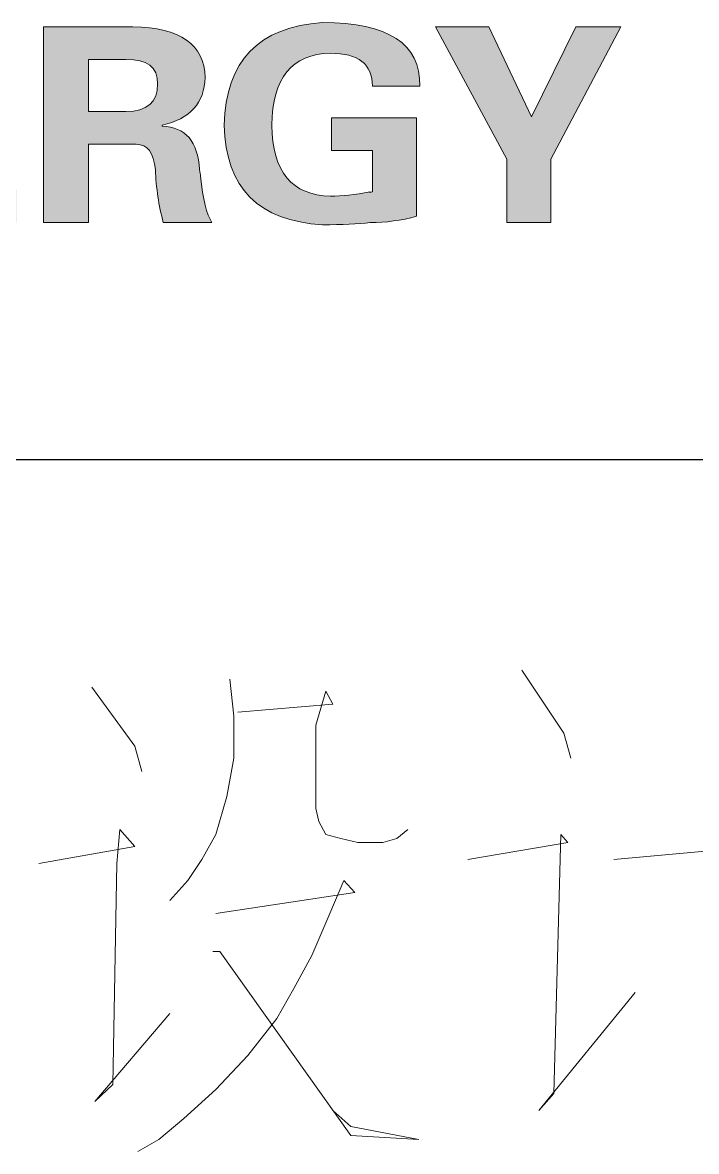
# Model space of a CAD drawing. Extents: x 93518 to 937116, y -359949 to 58022.
# Drawn here: x 754548 to 755076, y -119317 to -118432 of the extents above; entities that cross this region are included whole.
import ezdxf

# ---------------------------------------------------------------- set-up
doc = ezdxf.new("R2010")
doc.units = 0
doc.header["$LTSCALE"] = 1000
doc.header["$MEASUREMENT"] = 0
doc.layers.get('0').update_dxf_attribs({"color": 8, "linetype": 'CONTINUOUS'})

# ---------------------------------------------------------------- blocks, each defined once
blk = doc.blocks.new('LOGO_CEEC_2014')
h = blk.add_hatch(color=256)
h.paths.add_polyline_path([(50.3596, 2.3589), (49.8012, 3.3961), (50.2178, 3.3961), (50.5547, 2.6909), (50.9005, 3.3961), (51.255, 3.3961), (50.7054, 2.3589), (50.7054, 1.8611), (50.3596, 1.8611)])
edge = h.paths.add_edge_path()
edge.add_spline(control_points=[(48.9866, 2.4254), (48.9866, 2.4254), (48.9866, 2.6824), (48.9866, 2.6824), (48.9866, 2.6824), (49.6515, 2.6824), (49.6515, 2.6824), (49.6515, 2.6824), (49.6515, 1.9109), (49.6515, 1.9109), (49.5332, 1.8778), (49.4123, 1.8611), (49.288, 1.8611), (49.1935, 1.8501), (49.0693, 1.8444), (48.9158, 1.8444), (48.4134, 1.8722), (48.1561, 2.132), (48.1443, 2.6244), (48.1561, 3.1275), (48.4134, 3.3961), (48.9158, 3.4292), (49.43, 3.4292), (49.6839, 3.2633), (49.6782, 2.9314), (49.6782, 2.9314), (49.3057, 2.9314), (49.3057, 2.9314), (49.3057, 3.1029), (49.1964, 3.1886), (48.9776, 3.1886), (48.6762, 3.183), (48.5225, 2.9948), (48.5168, 2.6244), (48.5225, 2.2593), (48.6762, 2.074), (48.9776, 2.0686), (49.0665, 2.0686), (49.1697, 2.0796), (49.288, 2.1017), (49.2821, 2.096), (49.288, 2.096), (49.3057, 2.1017), (49.3057, 2.1017), (49.3057, 2.4254), (49.3057, 2.4254), (49.3057, 2.4254), (48.9866, 2.4254), (48.9866, 2.4254)], knot_values=[0, 0, 0, 0, 1, 1, 1, 2, 2, 2, 3, 3, 3, 4, 4, 4, 5, 5, 5, 6, 6, 6, 7, 7, 7, 8, 8, 8, 9, 9, 9, 10, 10, 10, 11, 11, 11, 12, 12, 12, 13, 13, 13, 14, 14, 14, 15, 15, 15, 16, 16, 16, 16], degree=3, periodic=0)
edge = h.paths.add_edge_path(flags=16)
edge.add_spline(control_points=[(47.0815, 2.7322), (47.0815, 2.7322), (47.3741, 2.7322), (47.3741, 2.7322), (47.5395, 2.7322), (47.6224, 2.8041), (47.6224, 2.9481), (47.6224, 3.0808), (47.5395, 3.1442), (47.3741, 3.1388), (47.3741, 3.1388), (47.0815, 3.1388), (47.0815, 3.1388), (47.0815, 3.1388), (47.0815, 2.7322), (47.0815, 2.7322)], knot_values=[0, 0, 0, 0, 1, 1, 1, 2, 2, 2, 3, 3, 3, 4, 4, 4, 5, 5, 5, 5], degree=3, periodic=0)
edge = h.paths.add_edge_path()
edge.add_spline(control_points=[(47.0815, 1.8611), (47.0815, 1.8611), (46.7269, 1.8611), (46.7269, 1.8611), (46.7269, 1.8611), (46.7269, 3.3961), (46.7269, 3.3961), (46.7269, 3.3961), (47.4273, 3.3961), (47.4273, 3.3961), (47.7998, 3.3904), (47.9887, 3.2577), (47.9946, 2.9979), (47.9887, 2.7987), (47.8763, 2.6742), (47.6578, 2.6244), (47.6578, 2.6244), (47.6578, 2.6162), (47.6578, 2.6162), (47.8409, 2.6105), (47.9384, 2.497), (47.9505, 2.276), (47.9561, 2.2539), (47.9592, 2.2372), (47.9592, 2.2262), (47.9769, 2.0437), (48.0064, 1.922), (48.048, 1.8611), (48.048, 1.8611), (47.6668, 1.8611), (47.6668, 1.8611), (47.6311, 1.9939), (47.6103, 2.132), (47.6047, 2.276), (47.5926, 2.4087), (47.5426, 2.475), (47.454, 2.475), (47.454, 2.475), (47.0815, 2.475), (47.0815, 2.475), (47.0815, 2.475), (47.0815, 1.8611), (47.0815, 1.8611)], knot_values=[0, 0, 0, 0, 1, 1, 1, 2, 2, 2, 3, 3, 3, 4, 4, 4, 5, 5, 5, 6, 6, 6, 7, 7, 7, 8, 8, 8, 9, 9, 9, 10, 10, 10, 11, 11, 11, 12, 12, 12, 13, 13, 13, 14, 14, 14, 14], degree=3, periodic=0)
h.paths.add_polyline_path([(45.3892, 3.3961), (46.4885, 3.3961), (46.4885, 3.1388), (45.7437, 3.1388), (45.7437, 2.782), (46.4353, 2.782), (46.4353, 2.5248), (45.7437, 2.5248), (45.7437, 2.1184), (46.5152, 2.1184), (46.5152, 1.8611), (45.3892, 1.8611)])
h.paths.add_polyline_path([(44.6634, 1.8611), (44.025, 3.1388), (44.0162, 3.1306), (44.0162, 1.8611), (43.6881, 1.8611), (43.6881, 3.3961), (44.2113, 3.3961), (44.8318, 2.1846), (44.8406, 2.1931), (44.8406, 3.3961), (45.1686, 3.3961), (45.1686, 1.8611)])
h.paths.add_polyline_path([(42.3326, 3.3961), (43.4319, 3.3961), (43.4319, 3.1388), (42.6872, 3.1388), (42.6872, 2.782), (43.3788, 2.782), (43.3788, 2.5248), (42.6872, 2.5248), (42.6872, 2.1184), (43.4586, 2.1184), (43.4586, 1.8611), (42.3326, 1.8611)])
at = {"lineweight": 0}
blk.add_lwpolyline([(50.3596, 2.3589), (49.8012, 3.3961), (50.2178, 3.3961), (50.5547, 2.6909), (50.9005, 3.3961), (51.255, 3.3961), (50.7054, 2.3589), (50.7054, 1.8611), (50.3596, 1.8611), (50.3596, 2.3589)], dxfattribs=at)
for points, knots in [([(47.0815, 1.8611), (47.0815, 1.8611), (46.7269, 1.8611), (46.7269, 1.8611), (46.7269, 1.8611), (46.7269, 3.3961), (46.7269, 3.3961), (46.7269, 3.3961), (47.4273, 3.3961), (47.4273, 3.3961), (47.7998, 3.3904), (47.9887, 3.2577), (47.9946, 2.9979), (47.9887, 2.7987), (47.8763, 2.6742), (47.6578, 2.6244), (47.6578, 2.6244), (47.6578, 2.6162), (47.6578, 2.6162), (47.8409, 2.6105), (47.9384, 2.497), (47.9505, 2.276), (47.9561, 2.2539), (47.9592, 2.2372), (47.9592, 2.2262), (47.9769, 2.0437), (48.0064, 1.922), (48.048, 1.8611), (48.048, 1.8611), (47.6668, 1.8611), (47.6668, 1.8611), (47.6311, 1.9939), (47.6103, 2.132), (47.6047, 2.276), (47.5926, 2.4087), (47.5426, 2.475), (47.454, 2.475), (47.454, 2.475), (47.0815, 2.475), (47.0815, 2.475), (47.0815, 2.475), (47.0815, 1.8611), (47.0815, 1.8611)], [0, 0, 0, 0, 1, 1, 1, 2, 2, 2, 3, 3, 3, 4, 4, 4, 5, 5, 5, 6, 6, 6, 7, 7, 7, 8, 8, 8, 9, 9, 9, 10, 10, 10, 11, 11, 11, 12, 12, 12, 13, 13, 13, 14, 14, 14, 14]), ([(48.9866, 2.4254), (48.9866, 2.4254), (48.9866, 2.6824), (48.9866, 2.6824), (48.9866, 2.6824), (49.6515, 2.6824), (49.6515, 2.6824), (49.6515, 2.6824), (49.6515, 1.9109), (49.6515, 1.9109), (49.5332, 1.8778), (49.4123, 1.8611), (49.288, 1.8611), (49.1935, 1.8501), (49.0693, 1.8444), (48.9158, 1.8444), (48.4134, 1.8722), (48.1561, 2.132), (48.1443, 2.6244), (48.1561, 3.1275), (48.4134, 3.3961), (48.9158, 3.4292), (49.43, 3.4292), (49.6839, 3.2633), (49.6782, 2.9314), (49.6782, 2.9314), (49.3057, 2.9314), (49.3057, 2.9314), (49.3057, 3.1029), (49.1964, 3.1886), (48.9776, 3.1886), (48.6762, 3.183), (48.5225, 2.9948), (48.5168, 2.6244), (48.5225, 2.2593), (48.6762, 2.074), (48.9776, 2.0686), (49.0665, 2.0686), (49.1697, 2.0796), (49.288, 2.1017), (49.2821, 2.096), (49.288, 2.096), (49.3057, 2.1017), (49.3057, 2.1017), (49.3057, 2.4254), (49.3057, 2.4254), (49.3057, 2.4254), (48.9866, 2.4254), (48.9866, 2.4254)], [0, 0, 0, 0, 1, 1, 1, 2, 2, 2, 3, 3, 3, 4, 4, 4, 5, 5, 5, 6, 6, 6, 7, 7, 7, 8, 8, 8, 9, 9, 9, 10, 10, 10, 11, 11, 11, 12, 12, 12, 13, 13, 13, 14, 14, 14, 15, 15, 15, 16, 16, 16, 16]), ([(47.0815, 2.7322), (47.0815, 2.7322), (47.3741, 2.7322), (47.3741, 2.7322), (47.5395, 2.7322), (47.6224, 2.8041), (47.6224, 2.9481), (47.6224, 3.0808), (47.5395, 3.1442), (47.3741, 3.1388), (47.3741, 3.1388), (47.0815, 3.1388), (47.0815, 3.1388), (47.0815, 3.1388), (47.0815, 2.7322), (47.0815, 2.7322)], [0, 0, 0, 0, 1, 1, 1, 2, 2, 2, 3, 3, 3, 4, 4, 4, 5, 5, 5, 5])]:
    blk.add_open_spline(points, degree=3, knots=knots, dxfattribs=at)

msp = doc.modelspace()

# ---------------------------------------------------------------- linework, layer by layer
at = {"color": 2}
msp.add_line((767891.37, -118774.87), (749891.37, -118774.87), dxfattribs=at)
at = {"color": 7, "lineweight": 0}
for points in [[(754710.27, -118946.84), (754713.41, -118975.86), (754713.41, -119008.79), (754707.92, -119038.59), (754699.29, -119068.39), (754688.31, -119088), (754677.33, -119104.47), (754663.22, -119120.15)], [(754939.25, -118939.79), (754961.21, -118972.72), (754972.19, -118989.19), (754977.68, -119008.79)], [(754602.05, -118953.12), (754635.77, -118999.38), (754641.26, -119018.99)], [(754716.54, -118972.72), (754791.04, -118966.45), (754785.55, -118956.25), (754777.71, -118982.92), (754777.71, -119005.66), (754777.71, -119025.26), (754777.71, -119048), (754780.06, -119058.2), (754785.55, -119068.39), (754797.31, -119071.53), (754810.65, -119074.67), (754830.25, -119074.67), (754841.23, -119071.53), (754849.86, -119064.47)], [(754560.49, -119091.14), (754635.77, -119077.8), (754624.01, -119064.47), (754621.65, -119091.14), (754618.52, -119264.44), (754604.4, -119277.77), (754663.22, -119208.77)], [(754896.91, -119088), (754975.33, -119074.67), (754969.84, -119068.39), (754964.35, -119271.5), (754952.59, -119284.83), (755027.87, -119192.3)], [(755011.4, -119088), (755192.55, -119071.53), (755181.57, -119068.39), (755158.83, -119074.67)], [(754699.29, -119130.35), (754808.29, -119113.88), (754799.67, -119104.47), (754788.69, -119130.35), (754774.57, -119163.28), (754760.46, -119189.16), (754747.13, -119212.69), (754724.38, -119241.7), (754699.29, -119268.36), (754674.2, -119291.11), (754654.59, -119307.57), (754638.12, -119316.98)], [(754696.94, -119160.15), (754702.43, -119160.15), (754805.16, -119304.44), (754858.48, -119307.57), (754805.16, -119297.38), (754791.04, -119284.83)]]:
    msp.add_lwpolyline(points, dxfattribs=at)

# ---------------------------------------------------------------- block references
at = {"xscale": 100, "yscale": 100, "zscale": 100}
msp.add_blockref('LOGO_CEEC_2014', (749891.37, -118774.87), dxfattribs=at)

doc.saveas('drawing.dxf')
